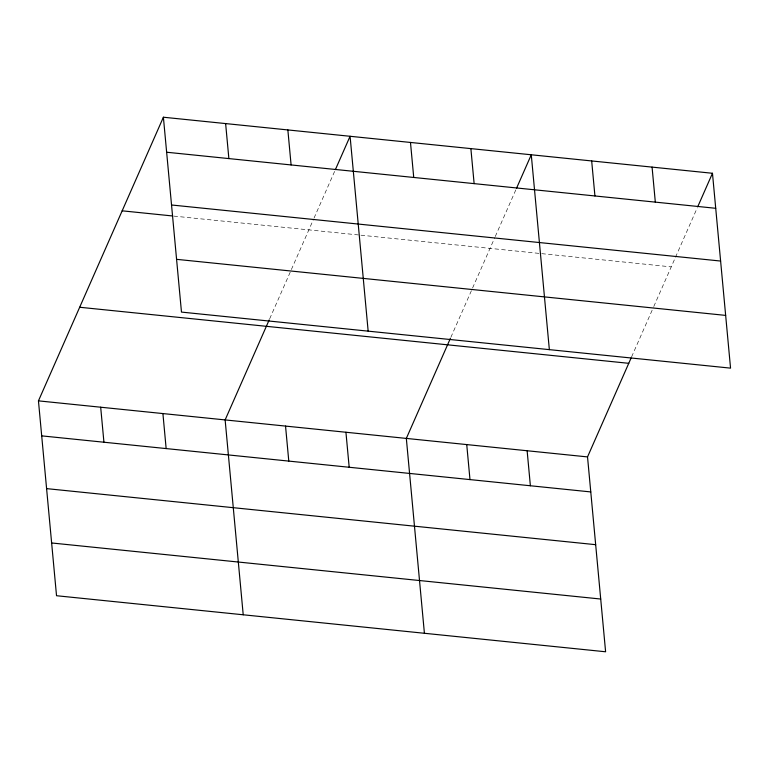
<?xml version="1.0" encoding="UTF-8"?>
<svg xmlns="http://www.w3.org/2000/svg" width="769" height="769" viewBox="0 0 769 769"><rect width="100%" height="100%" fill="white"/><g stroke="black" fill="none" stroke-linecap="round" stroke-linejoin="round"><path stroke-width="0.58" stroke-dasharray="3.85 2.88" d="M269.669 318.818L313.589 219.117M314.06 218.04L334.919 170.708M450.865 337.312L472.108 289.096M472.579 288.019L494.784 237.621M495.255 236.544L516.114 189.203M631.589 356.883L653.304 307.59M653.775 306.523L697.31 207.707M173.823 216.099L359.777 235.074M360.959 235.199L671.241 266.872"/><path stroke-width="1.15" d="M631.118 357.95L587.526 456.911L605.607 651.776L56.531 595.725L38.45 400.86L163.393 117.224L712.469 173.275L730.55 368.14L181.474 312.089L163.393 117.224M269.198 319.885L225.134 419.912L243.215 614.787M335.39 169.632L350.078 136.276L368.159 331.151M450.394 338.379L406.33 438.417L424.411 633.281M516.585 188.126L531.273 154.78L549.354 349.645M697.781 206.63L712.469 173.275M166.642 152.233L715.718 208.293M171.535 204.987L720.611 261.047M122.165 210.821L172.65 215.974M176.582 259.336L725.657 315.396M79.678 307.254L628.763 363.314M38.45 400.86L587.526 456.911M41.699 435.869L590.775 491.929M46.592 488.623L595.667 544.683M51.638 542.972L600.714 599.032M652.074 167.113L655.323 202.122M591.678 160.942L594.927 195.96M527.13 450.74L530.379 485.758M470.878 148.609L474.127 183.628M466.735 444.578L469.984 479.596M410.483 142.448L413.732 177.466M345.935 432.245L349.184 467.264M287.856 129.923L291.095 164.941M285.539 426.084L288.788 461.102M225.625 123.569L228.874 158.587M162.913 413.559L166.152 448.577M100.681 407.205L103.93 442.223"/></g></svg>
